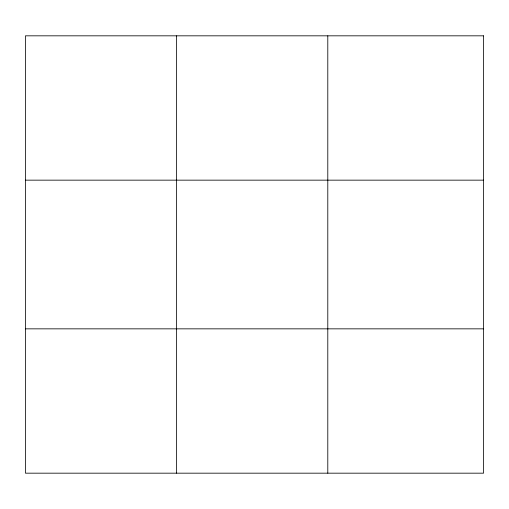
<?xml version="1.0" encoding="UTF-8"?>
<svg xmlns="http://www.w3.org/2000/svg" width="509" height="509" viewBox="0 0 509 509"><rect width="100%" height="100%" fill="white"/><g stroke="black" fill="none" stroke-linecap="round" stroke-linejoin="round"><path stroke-width="0.76" d="M176.623 473.173L176.623 35.827M327.796 473.173L327.796 35.827M25.45 180.154L483.55 180.154M25.45 328.846L483.55 328.846M483.55 35.827L483.55 473.173L25.45 473.173L25.45 35.827L483.55 35.827"/></g></svg>
